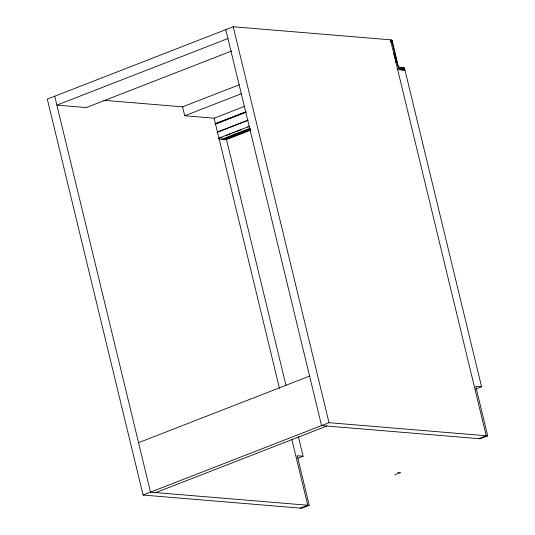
<?xml version="1.0" encoding="UTF-8"?>
<svg xmlns="http://www.w3.org/2000/svg" width="535" height="535" viewBox="0 0 535 535"><rect width="100%" height="100%" fill="white"/><g stroke="black" fill="none" stroke-linecap="round" stroke-linejoin="round"><path stroke-width="0.8" d="M478.798 438.66L486.241 435.764L390.45 39.817L233.213 26.75L47.294 99.115L143.079 495.056L301.787 508.25L309.223 505.354L297.219 455.733L303.098 456.221L298.383 436.734M227.93 38.553L56.884 105.127L86.275 107.575L231.662 50.985M239.332 84.757L182.575 106.846L184.729 115.754L214.12 118.202L244.441 106.398M184.729 115.754L241.486 93.665M390.483 41.041C393.813 41.155 391.018 38.928 390.51 40.065M215.003 123.812L246.12 111.701M215.297 123.839L245.639 112.029M215.123 124.307L246.24 112.196M217.036 132.225L248.153 120.114M217.33 132.252L247.672 120.442M218.547 138.304L249.664 126.193M397.465 68.661L399.799 67.758L400.28 69.737M218.842 138.331L221.951 137.12M225.844 135.602L231.287 133.482M232.845 132.881L234.397 132.272M235.955 131.67L241.399 129.55M247.625 127.123L249.183 126.521M400.32 69.637L404.206 68.119L404.567 69.603L401.838 70.112M221.363 139.374L250.146 128.173M400.615 69.657L404.46 68.019L399.678 67.263A2.087 1.097 68.7 0 1 398.027 65.183L392.041 40.439M233.895 134.787L236.229 133.877M223.122 139.521L250.353 128.922M223.697 139.454L250.146 129.156M223.817 139.949L250.266 129.651M226.064 139.769L250.955 130.079M138.545 442.672L309.591 376.092M143.079 495.056L328.998 422.69L487.706 435.885L475.702 386.257L481.58 386.752L404.5 68.146M155.805 492.601L326.852 426.027M297.895 458.248L303.098 456.221M475.628 389.065L481.58 386.752M300.322 508.13L307.759 505.234L291.842 439.456M487.706 435.885L480.269 438.78L321.562 425.586L225.777 29.646M394.843 474.806L400.628 472.559L397.686 472.311M391.165 42.787L390.864 40.339L391.747 40.413L396.054 58.228L395.171 58.154L393.92 54.175M395.96 62.588L395.291 58.649L396.174 58.723L397.853 65.651A2.087 1.097 68.7 0 0 399.505 67.731L399.799 67.758M404.206 68.119L400.093 67.778L400.454 69.262L401.925 69.389L402.039 69.884M397.632 69.517L404.982 70.125M103.817 100.299L182.85 106.873M219.149 138.986L226.499 139.595L286.011 385.588M309.223 505.354L150.516 492.167L54.73 96.22M403.39 69.51L403.51 70.005M233.213 26.75L328.998 422.69M214.1 118.121L279.464 388.296"/></g></svg>
